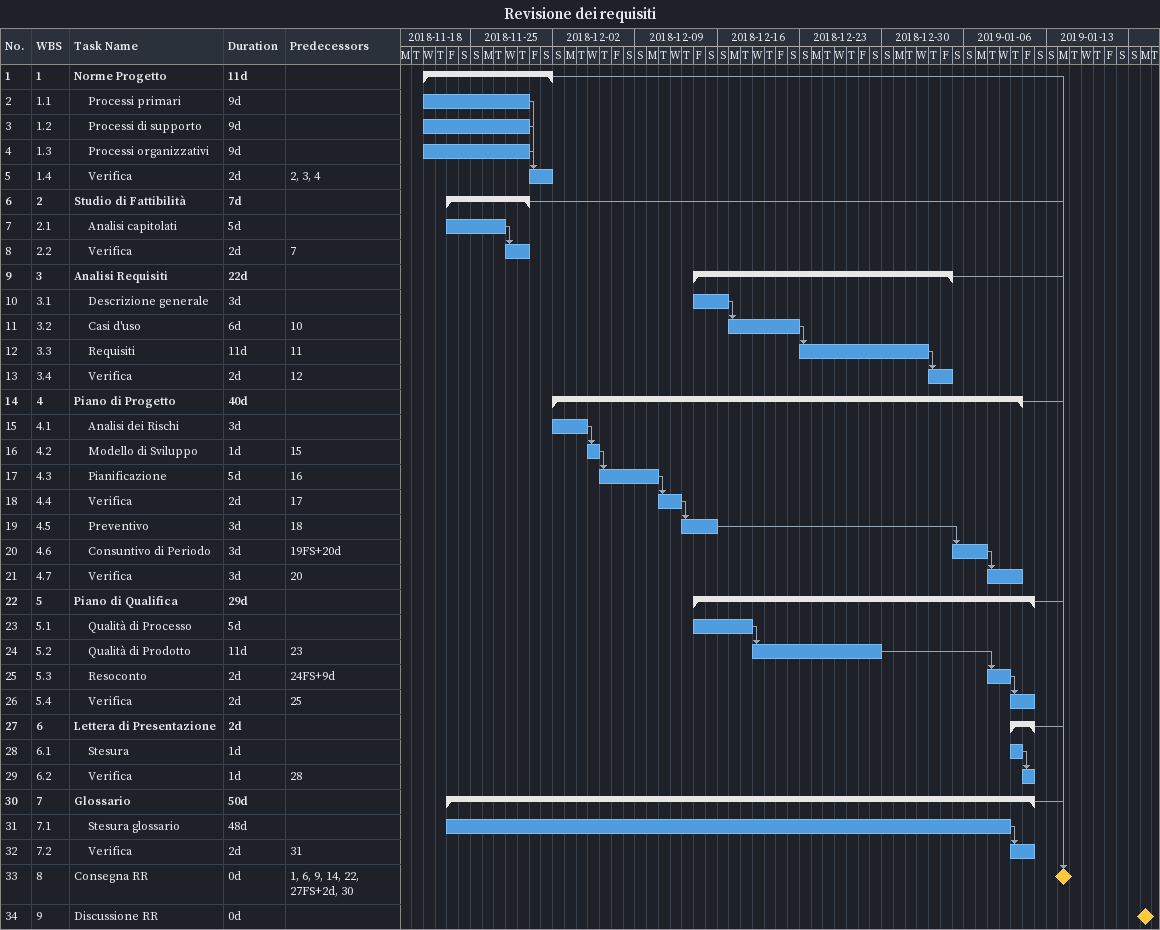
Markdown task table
Revisione dei requisiti

| ID | WBS | Task | Duration | Start | Finish | Predecessors |
|---|---|---|---|---|---|---|
| 1 | 1 | **Norme Progetto** | 11d | 2018-11-21 | 2018-12-01 |  |
| 2 | 1.1 | Processi primari | 9d | 2018-11-21 | 2018-11-29 |  |
| 3 | 1.2 | Processi di supporto | 9d | 2018-11-21 | 2018-11-29 |  |
| 4 | 1.3 | Processi organizzativi | 9d | 2018-11-21 | 2018-11-29 |  |
| 5 | 1.4 | Verifica | 2d | 2018-11-30 | 2018-12-01 | 2, 3, 4 |
| 6 | 2 | **Studio di Fattibilità** | 7d | 2018-11-23 | 2018-11-29 |  |
| 7 | 2.1 | Analisi capitolati | 5d | 2018-11-23 | 2018-11-27 |  |
| 8 | 2.2 | Verifica | 2d | 2018-11-28 | 2018-11-29 | 7 |
| 9 | 3 | **Analisi Requisiti** | 22d | 2018-12-14 | 2019-01-04 |  |
| 10 | 3.1 | Descrizione generale | 3d | 2018-12-14 | 2018-12-16 |  |
| 11 | 3.2 | Casi d'uso | 6d | 2018-12-17 | 2018-12-22 | 10 |
| 12 | 3.3 | Requisiti | 11d | 2018-12-23 | 2019-01-02 | 11 |
| 13 | 3.4 | Verifica | 2d | 2019-01-03 | 2019-01-04 | 12 |
| 14 | 4 | **Piano di Progetto** | 40d | 2018-12-02 | 2019-01-10 |  |
| 15 | 4.1 | Analisi dei Rischi | 3d | 2018-12-02 | 2018-12-04 |  |
| 16 | 4.2 | Modello di Sviluppo | 1d | 2018-12-05 | 2018-12-05 | 15 |
| 17 | 4.3 | Pianificazione | 5d | 2018-12-06 | 2018-12-10 | 16 |
| 18 | 4.4 | Verifica | 2d | 2018-12-11 | 2018-12-12 | 17 |
| 19 | 4.5 | Preventivo | 3d | 2018-12-13 | 2018-12-15 | 18 |
| 20 | 4.6 | Consuntivo di Periodo | 3d | 2019-01-05 | 2019-01-07 | 19FS+20d |
| 21 | 4.7 | Verifica | 3d | 2019-01-08 | 2019-01-10 | 20 |
| 22 | 5 | **Piano di Qualifica** | 29d | 2018-12-14 | 2019-01-11 |  |
| 23 | 5.1 | Qualità di Processo | 5d | 2018-12-14 | 2018-12-18 |  |
| 24 | 5.2 | Qualità di Prodotto | 11d | 2018-12-19 | 2018-12-29 | 23 |
| 25 | 5.3 | Resoconto | 2d | 2019-01-08 | 2019-01-09 | 24FS+9d |
| 26 | 5.4 | Verifica | 2d | 2019-01-10 | 2019-01-11 | 25 |
| 27 | 6 | **Lettera di Presentazione** | 2d | 2019-01-10 | 2019-01-11 |  |
| 28 | 6.1 | Stesura | 1d | 2019-01-10 | 2019-01-10 |  |
| 29 | 6.2 | Verifica | 1d | 2019-01-11 | 2019-01-11 | 28 |
| 30 | 7 | **Glossario** | 50d | 2018-11-23 | 2019-01-11 |  |
| 31 | 7.1 | Stesura glossario | 48d | 2018-11-23 | 2019-01-09 |  |
| 32 | 7.2 | Verifica | 2d | 2019-01-10 | 2019-01-11 | 31 |
| 33 | 8 | Consegna RR | 0d | 2019-01-14 | 2019-01-14 | 1, 6, 9, 14, 22, 27FS+2d, 30 |
| 34 | 9 | Discussione RR | 0d | 2019-01-21 | 2019-01-21 |  |
